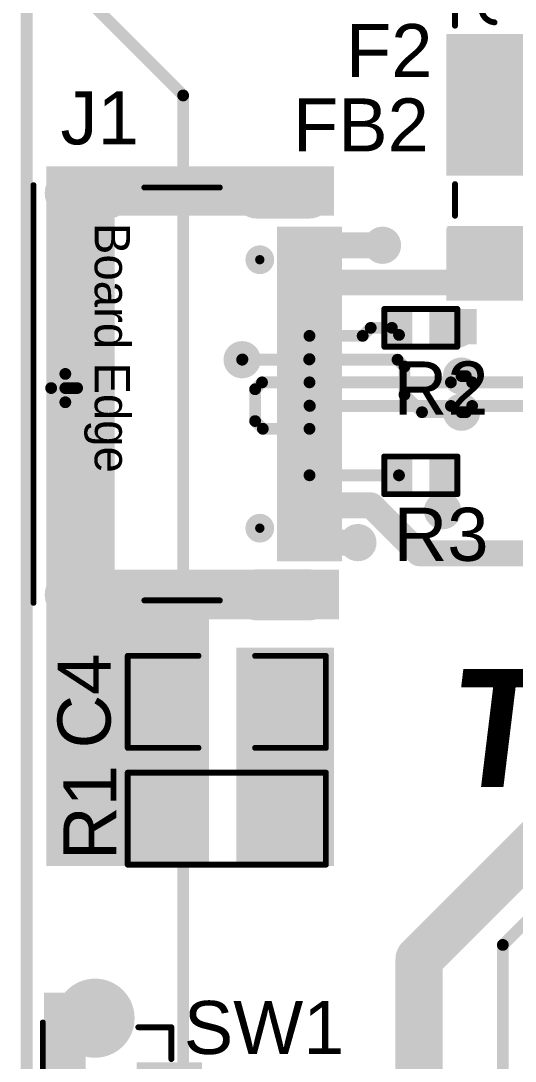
# Model space of a CAD drawing. Header units: millimetres. Extents: x -0.15 to 3.79, y -0.54 to 3.26.
# Drawn here: x -0.153 to 0.267, y 1.05 to 1.932 of the extents above; entities that cross this region are included whole.
import ezdxf

# ---------------------------------------------------------------- set-up
doc = ezdxf.new("R2010")
doc.units = ezdxf.units.MM
doc.header["$MEASUREMENT"] = 0
for name, color, linetype in [('BottomLayer', 5, 'Continuous'), ('BottomSolder', 6, 'Continuous'), ('Mechanical2', 216, 'Continuous'), ('MultiLayer', 9, 'Continuous'), ('PadHoleLayer', 156, 'Continuous'), ('TopLayer', 1, 'Continuous'), ('TopOverlay', 2, 'Continuous'), ('TopPaste', 8, 'Continuous'), ('TopSolder', 216, 'Continuous'), ('ViaHoleLayer', 16, 'Continuous')]:
    doc.layers.add(name, color=color, linetype=linetype)
doc.styles.add('Arial', font='', dxfattribs={"height": 0.2})
doc.styles.add('Calibri', font='', dxfattribs={"height": 0.2})
doc.styles.get('Arial').set_extended_font_data('Arial')
doc.styles.get('Calibri').set_extended_font_data('Calibri', italic=True, bold=True)

# ---------------------------------------------------------------- blocks, each defined once
blk = doc.blocks.new('IND_1206_2')
at = {"layer": 'TopLayer'}
for points in [[(-0.0811, 0.03583), (-0.02598, 0.03583), (-0.02598, -0.03583), (-0.0811, -0.03583)], [(0.02598, 0.03583), (0.0811, 0.03583), (0.0811, -0.03583), (0.02598, -0.03583)]]:
    blk.add_hatch(color=1, dxfattribs=at).paths.add_polyline_path(points)
at = {"layer": 'TopPaste'}
for points in [[(-0.0811, 0.03583), (-0.02598, 0.03583), (-0.02598, -0.03583), (-0.0811, -0.03583)], [(0.02598, 0.03583), (0.0811, 0.03583), (0.0811, -0.03583), (0.02598, -0.03583)]]:
    blk.add_hatch(color=8, dxfattribs=at).paths.add_polyline_path(points)
at = {"layer": 'TopSolder'}
for points in [[(-0.0851, 0.03983), (-0.02198, 0.03983), (-0.02198, -0.03983), (-0.0851, -0.03983)], [(0.02198, 0.03983), (0.0851, 0.03983), (0.0851, -0.03983), (0.02198, -0.03983)]]:
    blk.add_hatch(color=216, dxfattribs=at).paths.add_polyline_path(points)
at = {"layer": 'TopOverlay', "const_width": 0.005}
for points in [[(-0.01339, 0.03343), (0.01339, 0.03343)], [(-0.01339, -0.03343), (0.01339, -0.03343)]]:
    blk.add_lwpolyline(points, dxfattribs=at)
at = {"layer": 'TopOverlay', "const_width": 0.0025}
for points in [[(-0.01464, 0.03343, 1), (-0.01214, 0.03343, 1)], [(0.01214, 0.03343, 1), (0.01464, 0.03343, 1)], [(-0.01464, -0.03343, 1), (-0.01214, -0.03343, 1)], [(0.01214, -0.03343, 1), (0.01464, -0.03343, 1)]]:
    blk.add_lwpolyline(points, format="xyb", close=True, dxfattribs=at)
blk = doc.blocks.new('TYPE_C_31_M_12__3')
at = {"layer": 'BottomLayer'}
h = blk.add_hatch(color=5, dxfattribs=at)
edge = h.paths.add_edge_path()
edge.add_arc((-0.04429, -0.00079), 0.01772, 0, 180)
edge.add_line((-0.06201, -0.00079), (-0.06201, -0.04409))
edge.add_arc((-0.04429, -0.04409), 0.01772, 180, 360)
edge.add_line((-0.02657, -0.04409), (-0.02657, -0.00079))
h = blk.add_hatch(color=5, dxfattribs=at)
edge = h.paths.add_edge_path()
edge.add_arc((0.29626, -0.04409), 0.01772, 180, 360)
edge.add_line((0.31398, -0.04409), (0.31398, -0.00079))
edge.add_arc((0.29626, -0.00079), 0.01772, 0, 180)
edge.add_line((0.27854, -0.00079), (0.27854, -0.04409))
h = blk.add_hatch(color=5, dxfattribs=at)
edge = h.paths.add_edge_path()
edge.add_arc((-0.04429, -0.20276), 0.01772, 180, 360)
edge.add_line((-0.02657, -0.20276), (-0.02657, -0.17126))
edge.add_arc((-0.04429, -0.17126), 0.01772, 0, 180)
edge.add_line((-0.06201, -0.17126), (-0.06201, -0.20276))
h = blk.add_hatch(color=5, dxfattribs=at)
edge = h.paths.add_edge_path()
edge.add_arc((0.29626, -0.20276), 0.01772, 180, 360)
edge.add_line((0.31398, -0.20276), (0.31398, -0.17126))
edge.add_arc((0.29626, -0.17126), 0.01772, 0, 180)
edge.add_line((0.27854, -0.17126), (0.27854, -0.20276))
at = {"layer": 'BottomSolder'}
h = blk.add_hatch(color=6, dxfattribs=at)
edge = h.paths.add_edge_path()
edge.add_arc((-0.04429, -0.00079), 0.02172, 0, 180)
edge.add_line((-0.06601, -0.00079), (-0.06601, -0.04409))
edge.add_arc((-0.04429, -0.04409), 0.02172, 180, 360)
edge.add_line((-0.02257, -0.04409), (-0.02257, -0.00079))
h = blk.add_hatch(color=6, dxfattribs=at)
edge = h.paths.add_edge_path()
edge.add_arc((0.29626, -0.04409), 0.02172, 180, 360)
edge.add_line((0.31798, -0.04409), (0.31798, -0.00079))
edge.add_arc((0.29626, -0.00079), 0.02172, 0, 180)
edge.add_line((0.27454, -0.00079), (0.27454, -0.04409))
h = blk.add_hatch(color=6, dxfattribs=at)
edge = h.paths.add_edge_path()
edge.add_arc((0.0122, -0.04213), 0.004, 0, 360)
h = blk.add_hatch(color=6, dxfattribs=at)
edge = h.paths.add_edge_path()
edge.add_arc((0.23976, -0.04213), 0.004, 0, 360)
h = blk.add_hatch(color=6, dxfattribs=at)
edge = h.paths.add_edge_path()
edge.add_arc((-0.04429, -0.20276), 0.02172, 180, 360)
edge.add_line((-0.02257, -0.20276), (-0.02257, -0.17126))
edge.add_arc((-0.04429, -0.17126), 0.02172, 0, 180)
edge.add_line((-0.06601, -0.17126), (-0.06601, -0.20276))
h = blk.add_hatch(color=6, dxfattribs=at)
edge = h.paths.add_edge_path()
edge.add_arc((0.29626, -0.20276), 0.02172, 180, 360)
edge.add_line((0.31798, -0.20276), (0.31798, -0.17126))
edge.add_arc((0.29626, -0.17126), 0.02172, 0, 180)
edge.add_line((0.27454, -0.17126), (0.27454, -0.20276))
at = {"layer": 'MultiLayer'}
h = blk.add_hatch(color=9, dxfattribs=at)
edge = h.paths.add_edge_path()
edge.add_arc((-0.04429, -0.00079), 0.01772, 0, 180)
edge.add_line((-0.06201, -0.00079), (-0.06201, -0.04409))
edge.add_arc((-0.04429, -0.04409), 0.01772, 180, 360)
edge.add_line((-0.02657, -0.04409), (-0.02657, -0.00079))
h = blk.add_hatch(color=9, dxfattribs=at)
edge = h.paths.add_edge_path()
edge.add_arc((0.29626, -0.04409), 0.01772, 180, 360)
edge.add_line((0.31398, -0.04409), (0.31398, -0.00079))
edge.add_arc((0.29626, -0.00079), 0.01772, 0, 180)
edge.add_line((0.27854, -0.00079), (0.27854, -0.04409))
h = blk.add_hatch(color=9, dxfattribs=at)
edge = h.paths.add_edge_path()
edge.add_arc((-0.04429, -0.20276), 0.01772, 180, 360)
edge.add_line((-0.02657, -0.20276), (-0.02657, -0.17126))
edge.add_arc((-0.04429, -0.17126), 0.01772, 0, 180)
edge.add_line((-0.06201, -0.17126), (-0.06201, -0.20276))
h = blk.add_hatch(color=9, dxfattribs=at)
edge = h.paths.add_edge_path()
edge.add_arc((0.29626, -0.20276), 0.01772, 180, 360)
edge.add_line((0.31398, -0.20276), (0.31398, -0.17126))
edge.add_arc((0.29626, -0.17126), 0.01772, 0, 180)
edge.add_line((0.27854, -0.17126), (0.27854, -0.20276))
at = {"layer": 'PadHoleLayer'}
h = blk.add_hatch(color=156, dxfattribs=at)
edge = h.paths.add_edge_path()
edge.add_arc((-0.04429, -0.04409), 0.01181, 180, 360)
edge.add_line((-0.03248, -0.04409), (-0.03248, -0.00079))
edge.add_arc((-0.04429, -0.00079), 0.01181, 0, 180)
edge.add_line((-0.0561, -0.00079), (-0.0561, -0.04409))
h = blk.add_hatch(color=156, dxfattribs=at)
edge = h.paths.add_edge_path()
edge.add_arc((0.29626, -0.04409), 0.01181, 180, 360)
edge.add_line((0.30807, -0.04409), (0.30807, -0.00079))
edge.add_arc((0.29626, -0.00079), 0.01181, 0, 180)
edge.add_line((0.28445, -0.00079), (0.28445, -0.04409))
h = blk.add_hatch(color=156, dxfattribs=at)
edge = h.paths.add_edge_path()
edge.add_arc((0.0122, -0.04213), 0.0122, 0, 360)
h = blk.add_hatch(color=156, dxfattribs=at)
edge = h.paths.add_edge_path()
edge.add_arc((0.23976, -0.04213), 0.0122, 0, 360)
h = blk.add_hatch(color=156, dxfattribs=at)
edge = h.paths.add_edge_path()
edge.add_arc((-0.04429, -0.20276), 0.01181, 180, 360)
edge.add_line((-0.03248, -0.20276), (-0.03248, -0.17126))
edge.add_arc((-0.04429, -0.17126), 0.01181, 0, 180)
edge.add_line((-0.0561, -0.17126), (-0.0561, -0.20276))
h = blk.add_hatch(color=156, dxfattribs=at)
edge = h.paths.add_edge_path()
edge.add_arc((0.29626, -0.20276), 0.01181, 180, 360)
edge.add_line((0.30807, -0.20276), (0.30807, -0.17126))
edge.add_arc((0.29626, -0.17126), 0.01181, 0, 180)
edge.add_line((0.28445, -0.17126), (0.28445, -0.20276))
at = {"layer": 'TopLayer'}
for points in [[(-0.01181, 0.02362), (0.01181, 0.02362), (0.01181, -0.02362), (-0.01181, -0.02362)], [(0.01969, 0.02362), (0.04331, 0.02362), (0.04331, -0.02362), (0.01969, -0.02362)], [(0.05118, 0.02362), (0.06299, 0.02362), (0.06299, -0.02362), (0.05118, -0.02362)], [(0.07087, 0.02362), (0.08268, 0.02362), (0.08268, -0.02362), (0.07087, -0.02362)], [(0.09055, 0.02362), (0.10236, 0.02362), (0.10236, -0.02362), (0.09055, -0.02362)], [(0.11024, 0.02362), (0.12205, 0.02362), (0.12205, -0.02362), (0.11024, -0.02362)], [(0.14173, -0.02362), (0.12992, -0.02362), (0.12992, 0.02362), (0.14173, 0.02362)], [(0.16142, -0.02362), (0.14961, -0.02362), (0.14961, 0.02362), (0.16142, 0.02362)], [(0.1811, -0.02362), (0.16929, -0.02362), (0.16929, 0.02362), (0.1811, 0.02362)], [(0.20079, -0.02362), (0.18898, -0.02362), (0.18898, 0.02362), (0.20079, 0.02362)], [(0.23228, -0.02362), (0.20866, -0.02362), (0.20866, 0.02362), (0.23228, 0.02362)], [(0.24016, 0.02362), (0.26378, 0.02362), (0.26378, -0.02362), (0.24016, -0.02362)]]:
    blk.add_hatch(color=1, dxfattribs=at).paths.add_polyline_path(points)
h = blk.add_hatch(color=1, dxfattribs=at)
edge = h.paths.add_edge_path()
edge.add_arc((-0.04429, -0.00079), 0.01772, 0, 180)
edge.add_line((-0.06201, -0.00079), (-0.06201, -0.04409))
edge.add_arc((-0.04429, -0.04409), 0.01772, 180, 360)
edge.add_line((-0.02657, -0.04409), (-0.02657, -0.00079))
h = blk.add_hatch(color=1, dxfattribs=at)
edge = h.paths.add_edge_path()
edge.add_arc((0.29626, -0.04409), 0.01772, 180, 360)
edge.add_line((0.31398, -0.04409), (0.31398, -0.00079))
edge.add_arc((0.29626, -0.00079), 0.01772, 0, 180)
edge.add_line((0.27854, -0.00079), (0.27854, -0.04409))
h = blk.add_hatch(color=1, dxfattribs=at)
edge = h.paths.add_edge_path()
edge.add_arc((-0.04429, -0.20276), 0.01772, 180, 360)
edge.add_line((-0.02657, -0.20276), (-0.02657, -0.17126))
edge.add_arc((-0.04429, -0.17126), 0.01772, 0, 180)
edge.add_line((-0.06201, -0.17126), (-0.06201, -0.20276))
h = blk.add_hatch(color=1, dxfattribs=at)
edge = h.paths.add_edge_path()
edge.add_arc((0.29626, -0.20276), 0.01772, 180, 360)
edge.add_line((0.31398, -0.20276), (0.31398, -0.17126))
edge.add_arc((0.29626, -0.17126), 0.01772, 0, 180)
edge.add_line((0.27854, -0.17126), (0.27854, -0.20276))
at = {"layer": 'TopPaste'}
for points in [[(-0.01181, 0.02362), (0.01181, 0.02362), (0.01181, -0.02362), (-0.01181, -0.02362)], [(0.01969, 0.02362), (0.04331, 0.02362), (0.04331, -0.02362), (0.01969, -0.02362)], [(0.05118, 0.02362), (0.06299, 0.02362), (0.06299, -0.02362), (0.05118, -0.02362)], [(0.07087, 0.02362), (0.08268, 0.02362), (0.08268, -0.02362), (0.07087, -0.02362)], [(0.09055, 0.02362), (0.10236, 0.02362), (0.10236, -0.02362), (0.09055, -0.02362)], [(0.11024, 0.02362), (0.12205, 0.02362), (0.12205, -0.02362), (0.11024, -0.02362)], [(0.14173, -0.02362), (0.12992, -0.02362), (0.12992, 0.02362), (0.14173, 0.02362)], [(0.16142, -0.02362), (0.14961, -0.02362), (0.14961, 0.02362), (0.16142, 0.02362)], [(0.1811, -0.02362), (0.16929, -0.02362), (0.16929, 0.02362), (0.1811, 0.02362)], [(0.20079, -0.02362), (0.18898, -0.02362), (0.18898, 0.02362), (0.20079, 0.02362)], [(0.23228, -0.02362), (0.20866, -0.02362), (0.20866, 0.02362), (0.23228, 0.02362)], [(0.24016, 0.02362), (0.26378, 0.02362), (0.26378, -0.02362), (0.24016, -0.02362)]]:
    blk.add_hatch(color=8, dxfattribs=at).paths.add_polyline_path(points)
at = {"layer": 'TopSolder'}
for points in [[(-0.01581, 0.02762), (0.01581, 0.02762), (0.01581, -0.02762), (-0.01581, -0.02762)], [(0.01569, 0.02762), (0.04731, 0.02762), (0.04731, -0.02762), (0.01569, -0.02762)], [(0.04718, 0.02762), (0.06699, 0.02762), (0.06699, -0.02762), (0.04718, -0.02762)], [(0.06687, 0.02762), (0.08668, 0.02762), (0.08668, -0.02762), (0.06687, -0.02762)], [(0.08655, 0.02762), (0.10636, 0.02762), (0.10636, -0.02762), (0.08655, -0.02762)], [(0.10624, 0.02762), (0.12605, 0.02762), (0.12605, -0.02762), (0.10624, -0.02762)], [(0.14573, -0.02762), (0.12592, -0.02762), (0.12592, 0.02762), (0.14573, 0.02762)], [(0.16542, -0.02762), (0.14561, -0.02762), (0.14561, 0.02762), (0.16542, 0.02762)], [(0.1851, -0.02762), (0.16529, -0.02762), (0.16529, 0.02762), (0.1851, 0.02762)], [(0.20479, -0.02762), (0.18498, -0.02762), (0.18498, 0.02762), (0.20479, 0.02762)], [(0.23628, -0.02762), (0.20466, -0.02762), (0.20466, 0.02762), (0.23628, 0.02762)], [(0.23616, 0.02762), (0.26778, 0.02762), (0.26778, -0.02762), (0.23616, -0.02762)]]:
    blk.add_hatch(color=216, dxfattribs=at).paths.add_polyline_path(points)
h = blk.add_hatch(color=216, dxfattribs=at)
edge = h.paths.add_edge_path()
edge.add_arc((-0.04429, -0.00079), 0.02172, 0, 180)
edge.add_line((-0.06601, -0.00079), (-0.06601, -0.04409))
edge.add_arc((-0.04429, -0.04409), 0.02172, 180, 360)
edge.add_line((-0.02257, -0.04409), (-0.02257, -0.00079))
h = blk.add_hatch(color=216, dxfattribs=at)
edge = h.paths.add_edge_path()
edge.add_arc((0.29626, -0.04409), 0.02172, 180, 360)
edge.add_line((0.31798, -0.04409), (0.31798, -0.00079))
edge.add_arc((0.29626, -0.00079), 0.02172, 0, 180)
edge.add_line((0.27454, -0.00079), (0.27454, -0.04409))
h = blk.add_hatch(color=216, dxfattribs=at)
edge = h.paths.add_edge_path()
edge.add_arc((0.0122, -0.04213), 0.004, 0, 360)
h = blk.add_hatch(color=216, dxfattribs=at)
edge = h.paths.add_edge_path()
edge.add_arc((0.23976, -0.04213), 0.004, 0, 360)
h = blk.add_hatch(color=216, dxfattribs=at)
edge = h.paths.add_edge_path()
edge.add_arc((-0.04429, -0.20276), 0.02172, 180, 360)
edge.add_line((-0.02257, -0.20276), (-0.02257, -0.17126))
edge.add_arc((-0.04429, -0.17126), 0.02172, 0, 180)
edge.add_line((-0.06601, -0.17126), (-0.06601, -0.20276))
h = blk.add_hatch(color=216, dxfattribs=at)
edge = h.paths.add_edge_path()
edge.add_arc((0.29626, -0.20276), 0.02172, 180, 360)
edge.add_line((0.31798, -0.20276), (0.31798, -0.17126))
edge.add_arc((0.29626, -0.17126), 0.02172, 0, 180)
edge.add_line((0.27454, -0.17126), (0.27454, -0.20276))
at = {"layer": 'TopOverlay'}
for points, const_width in [([(-0.049, -0.14), (-0.049, -0.076)], 0.005), ([(0.30097, -0.14), (0.30097, -0.076)], 0.005), ([(0.121, -0.207), (0.121, -0.197)], 0.01), ([(0.121, -0.219), (0.109, -0.207)], 0.01), ([(0.133, -0.207), (0.109, -0.207)], 0.01), ([(0.121, -0.219), (0.133, -0.207)], 0.01), ([(0.30297, -0.23402), (-0.051, -0.23402)], 0.005)]:
    blk.add_lwpolyline(points, dxfattribs=dict(at, const_width=const_width))
for points, const_width in [([(-0.05025, -0.076, 1), (-0.04775, -0.076, 1)], 0.0025), ([(0.29972, -0.076, 1), (0.30222, -0.076, 1)], 0.0025), ([(-0.05025, -0.14, 1), (-0.04775, -0.14, 1)], 0.0025), ([(0.29972, -0.14, 1), (0.30222, -0.14, 1)], 0.0025), ([(0.1185, -0.197, 1), (0.1235, -0.197, 1)], 0.005), ([(0.1065, -0.207, 1), (0.1115, -0.207, 1)], 0.005), ([(0.1065, -0.207, 1), (0.1115, -0.207, 1)], 0.005), ([(0.1185, -0.207, 1), (0.1235, -0.207, 1)], 0.005), ([(0.1305, -0.207, 1), (0.1355, -0.207, 1)], 0.005), ([(0.1305, -0.207, 1), (0.1355, -0.207, 1)], 0.005), ([(0.1185, -0.219, 1), (0.1235, -0.219, 1)], 0.005), ([(0.1185, -0.219, 1), (0.1235, -0.219, 1)], 0.005), ([(-0.05225, -0.23402, 1), (-0.04975, -0.23402, 1)], 0.0025), ([(0.30172, -0.23402, 1), (0.30422, -0.23402, 1)], 0.0025)]:
    blk.add_lwpolyline(points, format="xyb", close=True, dxfattribs=dict(at, const_width=const_width))
blk.add_text('Board Edge', height=0.03, dxfattribs=at).set_placement((-0.01904, -0.18212))
blk = doc.blocks.new('R___0402_25')
at = {"layer": 'TopLayer'}
for points in [[(-0.0275, -0.0125), (-0.0275, 0.0125), (-0.0095, 0.0125), (-0.0095, -0.0125)], [(0.0095, -0.0125), (0.0095, 0.0125), (0.0275, 0.0125), (0.0275, -0.0125)]]:
    blk.add_hatch(color=1, dxfattribs=at).paths.add_polyline_path(points)
at = {"layer": 'TopPaste'}
for points in [[(-0.0275, -0.0125), (-0.0275, 0.0125), (-0.0095, 0.0125), (-0.0095, -0.0125)], [(0.0095, -0.0125), (0.0095, 0.0125), (0.0275, 0.0125), (0.0275, -0.0125)]]:
    blk.add_hatch(color=8, dxfattribs=at).paths.add_polyline_path(points)
at = {"layer": 'TopSolder'}
for points in [[(-0.02967, -0.01467), (-0.02967, 0.01467), (-0.00733, 0.01467), (-0.00733, -0.01467)], [(0.00733, -0.01467), (0.00733, 0.01467), (0.02967, 0.01467), (0.02967, -0.01467)]]:
    blk.add_hatch(color=216, dxfattribs=at).paths.add_polyline_path(points)
at = {"layer": 'TopOverlay'}
for points, const_width in [([(-0.031, 0.016), (-0.031, -0.016)], 0.005), ([(0.031, 0.016), (-0.031, 0.016)], 0.005), ([(0.031, 0.016), (0.031, -0.016)], 0.005), ([(0.031, -0.016), (-0.031, -0.016)], 0.005), ([(0.032, -0.017), (-0.032, -0.017)], 0.000127)]:
    blk.add_lwpolyline(points, dxfattribs=dict(at, const_width=const_width))
for points, const_width in [([(-0.03225, 0.016, 1), (-0.02975, 0.016, 1)], 0.0025), ([(-0.03225, 0.016, 1), (-0.02975, 0.016, 1)], 0.0025), ([(0.02975, 0.016, 1), (0.03225, 0.016, 1)], 0.0025), ([(0.02975, 0.016, 1), (0.03225, 0.016, 1)], 0.0025), ([(-0.03225, -0.016, 1), (-0.02975, -0.016, 1)], 0.0025), ([(-0.03225, -0.016, 1), (-0.02975, -0.016, 1)], 0.0025), ([(-0.03203, -0.017, 1), (-0.03197, -0.017, 1)], 0.0000635), ([(0.02975, -0.016, 1), (0.03225, -0.016, 1)], 0.0025), ([(0.02975, -0.016, 1), (0.03225, -0.016, 1)], 0.0025), ([(0.03197, -0.017, 1), (0.03203, -0.017, 1)], 0.0000635)]:
    blk.add_lwpolyline(points, format="xyb", close=True, dxfattribs=dict(at, const_width=const_width))
blk = doc.blocks.new('R___0402_26')
at = {"layer": 'TopLayer'}
for points in [[(-0.0275, -0.0125), (-0.0275, 0.0125), (-0.0095, 0.0125), (-0.0095, -0.0125)], [(0.0095, -0.0125), (0.0095, 0.0125), (0.0275, 0.0125), (0.0275, -0.0125)]]:
    blk.add_hatch(color=1, dxfattribs=at).paths.add_polyline_path(points)
at = {"layer": 'TopPaste'}
for points in [[(-0.0275, -0.0125), (-0.0275, 0.0125), (-0.0095, 0.0125), (-0.0095, -0.0125)], [(0.0095, -0.0125), (0.0095, 0.0125), (0.0275, 0.0125), (0.0275, -0.0125)]]:
    blk.add_hatch(color=8, dxfattribs=at).paths.add_polyline_path(points)
at = {"layer": 'TopSolder'}
for points in [[(-0.02967, -0.01467), (-0.02967, 0.01467), (-0.00733, 0.01467), (-0.00733, -0.01467)], [(0.00733, -0.01467), (0.00733, 0.01467), (0.02967, 0.01467), (0.02967, -0.01467)]]:
    blk.add_hatch(color=216, dxfattribs=at).paths.add_polyline_path(points)
at = {"layer": 'TopOverlay'}
for points, const_width in [([(0.031, 0.016), (-0.031, 0.016)], 0.005), ([(-0.031, 0.016), (-0.031, -0.016)], 0.005), ([(0.031, 0.016), (0.031, -0.016)], 0.005), ([(0.031, -0.016), (-0.031, -0.016)], 0.005), ([(0.032, -0.017), (-0.032, -0.017)], 0.000127)]:
    blk.add_lwpolyline(points, dxfattribs=dict(at, const_width=const_width))
for points, const_width in [([(-0.03225, 0.016, 1), (-0.02975, 0.016, 1)], 0.0025), ([(-0.03225, 0.016, 1), (-0.02975, 0.016, 1)], 0.0025), ([(0.02975, 0.016, 1), (0.03225, 0.016, 1)], 0.0025), ([(0.02975, 0.016, 1), (0.03225, 0.016, 1)], 0.0025), ([(-0.03225, -0.016, 1), (-0.02975, -0.016, 1)], 0.0025), ([(-0.03225, -0.016, 1), (-0.02975, -0.016, 1)], 0.0025), ([(-0.03203, -0.017, 1), (-0.03197, -0.017, 1)], 0.0000635), ([(0.02975, -0.016, 1), (0.03225, -0.016, 1)], 0.0025), ([(0.02975, -0.016, 1), (0.03225, -0.016, 1)], 0.0025), ([(0.03197, -0.017, 1), (0.03203, -0.017, 1)], 0.0000635)]:
    blk.add_lwpolyline(points, format="xyb", close=True, dxfattribs=dict(at, const_width=const_width))
blk = doc.blocks.new('R___1206_27')
at = {"layer": 'TopLayer'}
for points in [[(-0.08, 0.035), (-0.02, 0.035), (-0.02, -0.035), (-0.08, -0.035)], [(0.02, 0.035), (0.08, 0.035), (0.08, -0.035), (0.02, -0.035)]]:
    blk.add_hatch(color=1, dxfattribs=at).paths.add_polyline_path(points)
at = {"layer": 'TopPaste'}
for points in [[(-0.08, 0.035), (-0.02, 0.035), (-0.02, -0.035), (-0.08, -0.035)], [(0.02, 0.035), (0.08, 0.035), (0.08, -0.035), (0.02, -0.035)]]:
    blk.add_hatch(color=8, dxfattribs=at).paths.add_polyline_path(points)
at = {"layer": 'TopSolder'}
for points in [[(-0.084, 0.039), (-0.016, 0.039), (-0.016, -0.039), (-0.084, -0.039)], [(0.016, 0.039), (0.084, 0.039), (0.084, -0.039), (0.016, -0.039)]]:
    blk.add_hatch(color=216, dxfattribs=at).paths.add_polyline_path(points)
at = {"layer": 'TopOverlay', "const_width": 0.005}
for points in [[(0.084, 0.039), (-0.084, 0.039)], [(-0.084, 0.039), (-0.084, -0.039)], [(0.084, 0.039), (0.084, -0.039)], [(0.084, -0.039), (-0.084, -0.039)]]:
    blk.add_lwpolyline(points, dxfattribs=at)
at = {"layer": 'TopOverlay', "const_width": 0.0025}
for points in [[(-0.08525, 0.039, 1), (-0.08275, 0.039, 1)], [(-0.08525, 0.039, 1), (-0.08275, 0.039, 1)], [(0.08275, 0.039, 1), (0.08525, 0.039, 1)], [(0.08275, 0.039, 1), (0.08525, 0.039, 1)], [(-0.08525, -0.039, 1), (-0.08275, -0.039, 1)], [(-0.08525, -0.039, 1), (-0.08275, -0.039, 1)], [(0.08275, -0.039, 1), (0.08525, -0.039, 1)], [(0.08275, -0.039, 1), (0.08525, -0.039, 1)]]:
    blk.add_lwpolyline(points, format="xyb", close=True, dxfattribs=at)
blk = doc.blocks.new('C___1206_34')
at = {"layer": 'TopLayer'}
for points in [[(-0.08, 0.035), (-0.02, 0.035), (-0.02, -0.035), (-0.08, -0.035)], [(0.02, 0.035), (0.08, 0.035), (0.08, -0.035), (0.02, -0.035)]]:
    blk.add_hatch(color=1, dxfattribs=at).paths.add_polyline_path(points)
at = {"layer": 'TopPaste'}
for points in [[(-0.08, 0.035), (-0.02, 0.035), (-0.02, -0.035), (-0.08, -0.035)], [(0.02, 0.035), (0.08, 0.035), (0.08, -0.035), (0.02, -0.035)]]:
    blk.add_hatch(color=8, dxfattribs=at).paths.add_polyline_path(points)
at = {"layer": 'TopSolder'}
for points in [[(-0.084, 0.039), (-0.016, 0.039), (-0.016, -0.039), (-0.084, -0.039)], [(0.016, 0.039), (0.084, 0.039), (0.084, -0.039), (0.016, -0.039)]]:
    blk.add_hatch(color=216, dxfattribs=at).paths.add_polyline_path(points)
at = {"layer": 'TopOverlay', "const_width": 0.005}
for points in [[(-0.084, 0.039), (-0.024, 0.039)], [(-0.084, -0.039), (-0.084, 0.039)], [(0.024, 0.039), (0.084, 0.039)], [(0.084, -0.039), (0.084, 0.039)], [(-0.084, -0.039), (-0.024, -0.039)], [(0.024, -0.039), (0.084, -0.039)]]:
    blk.add_lwpolyline(points, dxfattribs=at)
at = {"layer": 'TopOverlay', "const_width": 0.0025}
for points in [[(-0.08525, 0.039, 1), (-0.08275, 0.039, 1)], [(-0.08525, 0.039, 1), (-0.08275, 0.039, 1)], [(-0.02525, 0.039, 1), (-0.02275, 0.039, 1)], [(0.02275, 0.039, 1), (0.02525, 0.039, 1)], [(0.08275, 0.039, 1), (0.08525, 0.039, 1)], [(0.08275, 0.039, 1), (0.08525, 0.039, 1)], [(-0.08525, -0.039, 1), (-0.08275, -0.039, 1)], [(-0.08525, -0.039, 1), (-0.08275, -0.039, 1)], [(-0.02525, -0.039, 1), (-0.02275, -0.039, 1)], [(0.02275, -0.039, 1), (0.02525, -0.039, 1)], [(0.08275, -0.039, 1), (0.08525, -0.039, 1)], [(0.08275, -0.039, 1), (0.08525, -0.039, 1)]]:
    blk.add_lwpolyline(points, format="xyb", close=True, dxfattribs=at)
blk = doc.blocks.new('YTS_B003_2A_58')
at = {"layer": 'BottomLayer'}
h = blk.add_hatch(color=5, dxfattribs=at)
edge = h.paths.add_edge_path()
edge.add_arc((-0.14764, 0.0187), 0.02953, 0, 360)
h = blk.add_hatch(color=5, dxfattribs=at)
edge = h.paths.add_edge_path()
edge.add_arc((0.14764, 0.0187), 0.02953, 0, 360)
at = {"layer": 'BottomSolder'}
h = blk.add_hatch(color=6, dxfattribs=at)
edge = h.paths.add_edge_path()
edge.add_arc((-0.14764, 0.0187), 0.03353, 0, 360)
h = blk.add_hatch(color=6, dxfattribs=at)
edge = h.paths.add_edge_path()
edge.add_arc((0.14764, 0.0187), 0.03353, 0, 360)
h = blk.add_hatch(color=6, dxfattribs=at)
edge = h.paths.add_edge_path()
edge.add_arc((-0.04528, 0.00689), 0.004, 0, 360)
h = blk.add_hatch(color=6, dxfattribs=at)
edge = h.paths.add_edge_path()
edge.add_arc((0.04528, 0.00689), 0.004, 0, 360)
at = {"layer": 'MultiLayer'}
h = blk.add_hatch(color=9, dxfattribs=at)
edge = h.paths.add_edge_path()
edge.add_arc((-0.14764, 0.0187), 0.02953, 0, 360)
h = blk.add_hatch(color=9, dxfattribs=at)
edge = h.paths.add_edge_path()
edge.add_arc((0.14764, 0.0187), 0.02953, 0, 360)
at = {"layer": 'PadHoleLayer'}
h = blk.add_hatch(color=156, dxfattribs=at)
edge = h.paths.add_edge_path()
edge.add_arc((-0.14764, 0.0187), 0.01575, 0, 360)
h = blk.add_hatch(color=156, dxfattribs=at)
edge = h.paths.add_edge_path()
edge.add_arc((0.14764, 0.0187), 0.01575, 0, 360)
h = blk.add_hatch(color=156, dxfattribs=at)
edge = h.paths.add_edge_path()
edge.add_arc((-0.04528, 0.00689), 0.01772, 0, 360)
h = blk.add_hatch(color=156, dxfattribs=at)
edge = h.paths.add_edge_path()
edge.add_arc((0.04528, 0.00689), 0.01772, 0, 360)
at = {"layer": 'TopLayer'}
for points in [[(-0.16535, 0.05807), (-0.1063, 0.05807), (-0.1063, 0.03051), (-0.16535, 0.03051)], [(0.1063, 0.05807), (0.16535, 0.05807), (0.16535, 0.03051), (0.1063, 0.03051)], [(-0.05906, -0.06791), (-0.1063, -0.06791), (-0.1063, -0.02067), (-0.05906, -0.02067)], [(0.05906, -0.02067), (0.1063, -0.02067), (0.1063, -0.06791), (0.05906, -0.06791)]]:
    blk.add_hatch(color=1, dxfattribs=at).paths.add_polyline_path(points)
h = blk.add_hatch(color=1, dxfattribs=at)
edge = h.paths.add_edge_path()
edge.add_arc((-0.14764, 0.0187), 0.02953, 0, 360)
h = blk.add_hatch(color=1, dxfattribs=at)
edge = h.paths.add_edge_path()
edge.add_arc((0.14764, 0.0187), 0.02953, 0, 360)
at = {"layer": 'TopPaste'}
for points in [[(-0.16535, 0.05807), (-0.1063, 0.05807), (-0.1063, 0.03051), (-0.16535, 0.03051)], [(0.1063, 0.05807), (0.16535, 0.05807), (0.16535, 0.03051), (0.1063, 0.03051)], [(-0.05906, -0.06791), (-0.1063, -0.06791), (-0.1063, -0.02067), (-0.05906, -0.02067)], [(0.05906, -0.02067), (0.1063, -0.02067), (0.1063, -0.06791), (0.05906, -0.06791)]]:
    blk.add_hatch(color=8, dxfattribs=at).paths.add_polyline_path(points)
at = {"layer": 'TopSolder'}
for points in [[(-0.16935, 0.06207), (-0.1023, 0.06207), (-0.1023, 0.02651), (-0.16935, 0.02651)], [(0.1023, 0.06207), (0.16935, 0.06207), (0.16935, 0.02651), (0.1023, 0.02651)], [(-0.05506, -0.07191), (-0.1103, -0.07191), (-0.1103, -0.01667), (-0.05506, -0.01667)], [(0.05506, -0.01667), (0.1103, -0.01667), (0.1103, -0.07191), (0.05506, -0.07191)]]:
    blk.add_hatch(color=216, dxfattribs=at).paths.add_polyline_path(points)
h = blk.add_hatch(color=216, dxfattribs=at)
edge = h.paths.add_edge_path()
edge.add_arc((-0.14764, 0.0187), 0.03353, 0, 360)
h = blk.add_hatch(color=216, dxfattribs=at)
edge = h.paths.add_edge_path()
edge.add_arc((0.14764, 0.0187), 0.03353, 0, 360)
h = blk.add_hatch(color=216, dxfattribs=at)
edge = h.paths.add_edge_path()
edge.add_arc((-0.04528, 0.00689), 0.004, 0, 360)
h = blk.add_hatch(color=216, dxfattribs=at)
edge = h.paths.add_edge_path()
edge.add_arc((0.04528, 0.00689), 0.004, 0, 360)
at = {"layer": 'TopOverlay'}
for points, const_width in [([(-0.145, 0.063), (0.144, 0.063)], 0.005), ([(-0.14, -0.018), (-0.14, -0.046)], 0.005), ([(0.14, -0.018), (0.14, -0.046)], 0.005), ([(-0.14, -0.046), (-0.113, -0.046)], 0.005), ([(0.113, -0.046), (0.14, -0.046)], 0.005), ([(-0.122, -0.054), (-0.116, -0.06)], 0.00787), ([(-0.122, -0.054), (-0.122, -0.066)], 0.00787), ([(-0.116, -0.06), (-0.122, -0.066)], 0.00787)]:
    blk.add_lwpolyline(points, dxfattribs=dict(at, const_width=const_width))
for points, const_width in [([(-0.14625, 0.063, 1), (-0.14375, 0.063, 1)], 0.0025), ([(0.14275, 0.063, 1), (0.14525, 0.063, 1)], 0.0025), ([(-0.14125, -0.018, 1), (-0.13875, -0.018, 1)], 0.0025), ([(0.13875, -0.018, 1), (0.14125, -0.018, 1)], 0.0025), ([(-0.14125, -0.046, 1), (-0.13875, -0.046, 1)], 0.0025), ([(-0.14125, -0.046, 1), (-0.13875, -0.046, 1)], 0.0025), ([(-0.11425, -0.046, 1), (-0.11175, -0.046, 1)], 0.0025), ([(0.11175, -0.046, 1), (0.11425, -0.046, 1)], 0.0025), ([(0.13875, -0.046, 1), (0.14125, -0.046, 1)], 0.0025), ([(0.13875, -0.046, 1), (0.14125, -0.046, 1)], 0.0025), ([(-0.12397, -0.054, 1), (-0.12003, -0.054, 1)], 0.00394), ([(-0.12397, -0.054, 1), (-0.12003, -0.054, 1)], 0.00394), ([(-0.11797, -0.06, 1), (-0.11403, -0.06, 1)], 0.00394), ([(-0.11797, -0.06, 1), (-0.11403, -0.06, 1)], 0.00394), ([(-0.12397, -0.066, 1), (-0.12003, -0.066, 1)], 0.00394), ([(-0.12397, -0.066, 1), (-0.12003, -0.066, 1)], 0.00394)]:
    blk.add_lwpolyline(points, format="xyb", close=True, dxfattribs=dict(at, const_width=const_width))
blk = doc.blocks.new('F____1206__3216_M_______150')
at = {"layer": 'TopLayer'}
for points in [[(-0.08102, 0.03583), (-0.03929, 0.03583), (-0.03929, -0.03583), (-0.08102, -0.03583)], [(0.03929, 0.03583), (0.08102, 0.03583), (0.08102, -0.03583), (0.03929, -0.03583)]]:
    blk.add_hatch(color=1, dxfattribs=at).paths.add_polyline_path(points)
at = {"layer": 'TopPaste'}
for points in [[(-0.08102, 0.03583), (-0.03929, 0.03583), (-0.03929, -0.03583), (-0.08102, -0.03583)], [(0.03929, 0.03583), (0.08102, 0.03583), (0.08102, -0.03583), (0.03929, -0.03583)]]:
    blk.add_hatch(color=8, dxfattribs=at).paths.add_polyline_path(points)
at = {"layer": 'TopSolder'}
for points in [[(-0.08502, 0.03983), (-0.03529, 0.03983), (-0.03529, -0.03983), (-0.08502, -0.03983)], [(0.03529, 0.03983), (0.08502, 0.03983), (0.08502, -0.03983), (0.03529, -0.03983)]]:
    blk.add_hatch(color=216, dxfattribs=at).paths.add_polyline_path(points)
at = {"layer": 'TopOverlay', "const_width": 0.005}
for points in [[(-0.02677, 0.03343), (0.02677, 0.03343)], [(-0.02677, -0.03343), (0.02677, -0.03343)]]:
    blk.add_lwpolyline(points, dxfattribs=at)
at = {"layer": 'TopOverlay', "const_width": 0.0025}
for points in [[(-0.02802, 0.03343, 1), (-0.02552, 0.03343, 1)], [(0.02552, 0.03343, 1), (0.02802, 0.03343, 1)], [(-0.02521, -0.00008, 1), (-0.02271, -0.00008, 1)], [(-0.00125, -0.001, 1), (0.00125, -0.001, 1)], [(-0.00125, -0.001, 1), (0.00125, -0.001, 1)], [(0.02275, -0.001, 1), (0.02525, -0.001, 1)], [(-0.02802, -0.03343, 1), (-0.02552, -0.03343, 1)], [(0.02552, -0.03343, 1), (0.02802, -0.03343, 1)]]:
    blk.add_lwpolyline(points, format="xyb", close=True, dxfattribs=at)
at = {"layer": 'TopOverlay', "const_width": 0.005}
for points in [[(-0.02396, -0.00008, -0.962331), (0, -0.001)], [(0.024, -0.001, -1), (0, -0.001)]]:
    blk.add_lwpolyline(points, format="xyb", dxfattribs=at)

msp = doc.modelspace()

# ---------------------------------------------------------------- hatches: boundary and pattern name
at = {"layer": 'BottomLayer'}
h = msp.add_hatch(color=5, dxfattribs=at)
edge = h.paths.add_edge_path()
edge.add_arc((0.154, 1.742), 0.01181, 0, 360)
h = msp.add_hatch(color=5, dxfattribs=at)
edge = h.paths.add_edge_path()
edge.add_arc((0.2175, 1.671), 0.01181, 0, 360)
h = msp.add_hatch(color=5, dxfattribs=at)
edge = h.paths.add_edge_path()
edge.add_arc((0.035, 1.645), 0.01181, 0, 360)
h = msp.add_hatch(color=5, dxfattribs=at)
edge = h.paths.add_edge_path()
edge.add_arc((0.221, 1.63113), 0.01181, 0, 360)
h = msp.add_hatch(color=5, dxfattribs=at)
edge = h.paths.add_edge_path()
edge.add_arc((0.221, 1.60051), 0.01181, 0, 360)
h = msp.add_hatch(color=5, dxfattribs=at)
edge = h.paths.add_edge_path()
edge.add_arc((0.205, 1.517), 0.01181, 0, 360)
h = msp.add_hatch(color=5, dxfattribs=at)
edge = h.paths.add_edge_path()
edge.add_arc((0.13313, 1.48999), 0.01181, 0, 360)
h = msp.add_hatch(color=5, dxfattribs=at)
edge = h.paths.add_edge_path()
edge.add_arc((0.055, 1.308), 0.01181, 0, 360)
h = msp.add_hatch(color=5, dxfattribs=at)
edge = h.paths.add_edge_path()
edge.add_arc((0.091, 1.308), 0.01181, 0, 360)
at = {"layer": 'BottomSolder'}
h = msp.add_hatch(color=6, dxfattribs=at)
edge = h.paths.add_edge_path()
edge.add_arc((0.154, 1.742), 0.01581, 0, 360)
h = msp.add_hatch(color=6, dxfattribs=at)
edge = h.paths.add_edge_path()
edge.add_arc((0.2175, 1.671), 0.01581, 0, 360)
h = msp.add_hatch(color=6, dxfattribs=at)
edge = h.paths.add_edge_path()
edge.add_arc((0.035, 1.645), 0.01581, 0, 360)
h = msp.add_hatch(color=6, dxfattribs=at)
edge = h.paths.add_edge_path()
edge.add_arc((0.221, 1.63113), 0.01581, 0, 360)
h = msp.add_hatch(color=6, dxfattribs=at)
edge = h.paths.add_edge_path()
edge.add_arc((0.221, 1.60051), 0.01581, 0, 360)
h = msp.add_hatch(color=6, dxfattribs=at)
edge = h.paths.add_edge_path()
edge.add_arc((0.205, 1.517), 0.01581, 0, 360)
h = msp.add_hatch(color=6, dxfattribs=at)
edge = h.paths.add_edge_path()
edge.add_arc((0.13313, 1.48999), 0.01581, 0, 360)
h = msp.add_hatch(color=6, dxfattribs=at)
edge = h.paths.add_edge_path()
edge.add_arc((0.055, 1.308), 0.01581, 0, 360)
h = msp.add_hatch(color=6, dxfattribs=at)
edge = h.paths.add_edge_path()
edge.add_arc((0.091, 1.308), 0.01581, 0, 360)
at = {"layer": 'TopLayer'}
for points in [[(0.208, 1.83399), (0.291, 1.83399), (0.291, 1.921), (0.208, 1.921)], [(0.208, 1.801), (0.337, 1.801), (0.337, 1.862), (0.208, 1.862)], [(-0.131, 1.767), (0.113, 1.767), (0.113, 1.809), (-0.131, 1.809)], [(-0.131, 1.43834), (-0.07298, 1.43834), (-0.07298, 1.785), (-0.131, 1.785)], [(0.208, 1.695), (0.392, 1.695), (0.392, 1.757), (0.208, 1.757)], [(0.195, 1.658), (0.23381, 1.658), (0.23381, 1.688), (0.195, 1.688)], [(-0.131, 1.425), (0.117, 1.425), (0.117, 1.467), (-0.131, 1.467)], [(-0.131, 1.216), (0.007, 1.216), (0.007, 1.467), (-0.131, 1.467)], [(0.03, 1.216), (0.113, 1.216), (0.113, 1.401), (0.03, 1.401)]]:
    msp.add_hatch(color=1, dxfattribs=at).paths.add_polyline_path(points)
h = msp.add_hatch(color=1, dxfattribs=at)
edge = h.paths.add_edge_path()
edge.add_arc((0.154, 1.742), 0.01181, 0, 360)
h = msp.add_hatch(color=1, dxfattribs=at)
edge = h.paths.add_edge_path()
edge.add_arc((0.2175, 1.671), 0.01181, 0, 360)
h = msp.add_hatch(color=1, dxfattribs=at)
edge = h.paths.add_edge_path()
edge.add_arc((0.035, 1.645), 0.01181, 0, 360)
h = msp.add_hatch(color=1, dxfattribs=at)
edge = h.paths.add_edge_path()
edge.add_arc((0.221, 1.63113), 0.01181, 0, 360)
h = msp.add_hatch(color=1, dxfattribs=at)
edge = h.paths.add_edge_path()
edge.add_arc((0.221, 1.60051), 0.01181, 0, 360)
h = msp.add_hatch(color=1, dxfattribs=at)
edge = h.paths.add_edge_path()
edge.add_arc((0.205, 1.517), 0.01181, 0, 360)
h = msp.add_hatch(color=1, dxfattribs=at)
edge = h.paths.add_edge_path()
edge.add_arc((0.13313, 1.48999), 0.01181, 0, 360)
h = msp.add_hatch(color=1, dxfattribs=at)
edge = h.paths.add_edge_path()
edge.add_arc((0.055, 1.308), 0.01181, 0, 360)
h = msp.add_hatch(color=1, dxfattribs=at)
edge = h.paths.add_edge_path()
edge.add_arc((0.091, 1.308), 0.01181, 0, 360)
at = {"layer": 'TopSolder'}
h = msp.add_hatch(color=216, dxfattribs=at)
edge = h.paths.add_edge_path()
edge.add_arc((0.154, 1.742), 0.01581, 0, 360)
h = msp.add_hatch(color=216, dxfattribs=at)
edge = h.paths.add_edge_path()
edge.add_arc((0.2175, 1.671), 0.01581, 0, 360)
h = msp.add_hatch(color=216, dxfattribs=at)
edge = h.paths.add_edge_path()
edge.add_arc((0.035, 1.645), 0.01581, 0, 360)
h = msp.add_hatch(color=216, dxfattribs=at)
edge = h.paths.add_edge_path()
edge.add_arc((0.221, 1.63113), 0.01581, 0, 360)
h = msp.add_hatch(color=216, dxfattribs=at)
edge = h.paths.add_edge_path()
edge.add_arc((0.221, 1.60051), 0.01581, 0, 360)
h = msp.add_hatch(color=216, dxfattribs=at)
edge = h.paths.add_edge_path()
edge.add_arc((0.205, 1.517), 0.01581, 0, 360)
h = msp.add_hatch(color=216, dxfattribs=at)
edge = h.paths.add_edge_path()
edge.add_arc((0.13313, 1.48999), 0.01581, 0, 360)
h = msp.add_hatch(color=216, dxfattribs=at)
edge = h.paths.add_edge_path()
edge.add_arc((0.055, 1.308), 0.01581, 0, 360)
h = msp.add_hatch(color=216, dxfattribs=at)
edge = h.paths.add_edge_path()
edge.add_arc((0.091, 1.308), 0.01581, 0, 360)
at = {"layer": 'ViaHoleLayer'}
h = msp.add_hatch(color=16, dxfattribs=at)
edge = h.paths.add_edge_path()
edge.add_arc((0.154, 1.742), 0.00591, 0, 360)
h = msp.add_hatch(color=16, dxfattribs=at)
edge = h.paths.add_edge_path()
edge.add_arc((0.2175, 1.671), 0.00591, 0, 360)
h = msp.add_hatch(color=16, dxfattribs=at)
edge = h.paths.add_edge_path()
edge.add_arc((0.035, 1.645), 0.00591, 0, 360)
h = msp.add_hatch(color=16, dxfattribs=at)
edge = h.paths.add_edge_path()
edge.add_arc((0.221, 1.63113), 0.00591, 0, 360)
h = msp.add_hatch(color=16, dxfattribs=at)
edge = h.paths.add_edge_path()
edge.add_arc((0.221, 1.60051), 0.00591, 0, 360)
h = msp.add_hatch(color=16, dxfattribs=at)
edge = h.paths.add_edge_path()
edge.add_arc((0.205, 1.517), 0.00591, 0, 360)
h = msp.add_hatch(color=16, dxfattribs=at)
edge = h.paths.add_edge_path()
edge.add_arc((0.13313, 1.48999), 0.00591, 0, 360)
h = msp.add_hatch(color=16, dxfattribs=at)
edge = h.paths.add_edge_path()
edge.add_arc((0.055, 1.308), 0.00591, 0, 360)
h = msp.add_hatch(color=16, dxfattribs=at)
edge = h.paths.add_edge_path()
edge.add_arc((0.091, 1.308), 0.00591, 0, 360)

# ---------------------------------------------------------------- linework, layer by layer
at = {"layer": 'BottomLayer', "const_width": 0.01}
for points in [[(-0.104, 1.958), (-0.015, 1.869)], [(-0.015, 0.755), (-0.015, 1.869)], [(0.035, 1.645), (0.16675, 1.645)], [(0.16675, 1.645), (0.17261, 1.63914)], [(0.17261, 1.61539), (0.17261, 1.63914)], [(0.221, 1.63113), (0.22469, 1.63113)], [(0.22469, 1.63113), (0.23, 1.62582)], [(0.23, 1.62582), (0.34582, 1.62582)], [(0.17261, 1.61539), (0.18749, 1.60051)], [(0.18749, 1.60051), (0.221, 1.60051)], [(0.221, 1.60051), (0.22469, 1.60051)], [(0.22469, 1.60051), (0.23, 1.60582)], [(0.23, 1.60582), (0.3541, 1.60582)]]:
    msp.add_lwpolyline(points, dxfattribs=at)
at = {"layer": 'BottomLayer', "const_width": 0.005}
for points in [[(-0.0175, 1.869, 1), (-0.0125, 1.869, 1)], [(-0.0175, 1.869, 1), (-0.0125, 1.869, 1)], [(0.0325, 1.645, 1), (0.0375, 1.645, 1)], [(0.16425, 1.645, 1), (0.16925, 1.645, 1)], [(0.16425, 1.645, 1), (0.16925, 1.645, 1)], [(0.17011, 1.63914, 1), (0.17511, 1.63914, 1)], [(0.17011, 1.63914, 1), (0.17511, 1.63914, 1)], [(0.2185, 1.63113, 1), (0.2235, 1.63113, 1)], [(0.22219, 1.63113, 1), (0.22719, 1.63113, 1)], [(0.22219, 1.63113, 1), (0.22719, 1.63113, 1)], [(0.2275, 1.62582, 1), (0.2325, 1.62582, 1)], [(0.2275, 1.62582, 1), (0.2325, 1.62582, 1)], [(0.17011, 1.61539, 1), (0.17511, 1.61539, 1)], [(0.17011, 1.61539, 1), (0.17511, 1.61539, 1)], [(0.18499, 1.60051, 1), (0.18999, 1.60051, 1)], [(0.18499, 1.60051, 1), (0.18999, 1.60051, 1)], [(0.2185, 1.60051, 1), (0.2235, 1.60051, 1)], [(0.2185, 1.60051, 1), (0.2235, 1.60051, 1)], [(0.22219, 1.60051, 1), (0.22719, 1.60051, 1)], [(0.22219, 1.60051, 1), (0.22719, 1.60051, 1)], [(0.2275, 1.60582, 1), (0.2325, 1.60582, 1)], [(0.2275, 1.60582, 1), (0.2325, 1.60582, 1)]]:
    msp.add_lwpolyline(points, format="xyb", close=True, dxfattribs=at)
at = {"layer": 'Mechanical2', "const_width": 0.01}
msp.add_lwpolyline([(-0.14764, -0.49213), (-0.14764, 2.97244)], dxfattribs=at)
at = {"layer": 'TopLayer'}
for points, const_width in [([(0.256, 1.149), (1.008, 1.901)], 0.01), ([(0.09211, 1.74196), (0.09213, 1.74198)], 0.022), ([(0.09213, 1.74198), (0.15398, 1.74198)], 0.022), ([(0.15398, 1.74198), (0.154, 1.742)], 0.022), ([(0.23245, 1.71046), (0.24889, 1.72691)], 0.022), ([(0.09211, 1.71046), (0.23245, 1.71046)], 0.022), ([(0.13719, 1.66519), (0.144, 1.672)], 0.01), ([(0.144, 1.672), (0.162, 1.672)], 0.01), ([(0.162, 1.672), (0.168, 1.666)], 0.01), ([(0.09211, 1.66519), (0.13719, 1.66519)], 0.01), ([(0.035, 1.645), (0.03525, 1.64525)], 0.01), ([(0.03525, 1.64525), (0.09186, 1.64525)], 0.01), ([(0.09186, 1.64525), (0.09211, 1.6455)], 0.01), ([(0.046, 1.61996), (0.05186, 1.62582)], 0.01), ([(0.046, 1.593), (0.046, 1.61996)], 0.01), ([(0.05186, 1.62582), (0.09211, 1.62582)], 0.01), ([(0.09211, 1.62582), (0.212, 1.62582)], 0.01), ([(0.23, 1.62582), (0.31087, 1.62582)], 0.01), ([(0.185, 1.137), (0.647, 1.599)], 0.04), ([(0.09211, 1.60613), (0.09243, 1.60582)], 0.01), ([(0.09243, 1.60582), (0.212, 1.60582)], 0.01), ([(0.23, 1.60582), (0.31101, 1.60582)], 0.01), ([(0.046, 1.593), (0.05255, 1.58645)], 0.01), ([(0.05255, 1.58645), (0.09211, 1.58645)], 0.01), ([(0.09211, 1.54708), (0.09215, 1.54704)], 0.01), ([(0.09215, 1.54704), (0.16796, 1.54704)], 0.01), ([(0.16796, 1.54704), (0.168, 1.547)], 0.01), ([(0.205, 1.517), (0.205, 1.547)], 0.016), ([(0.09211, 1.52149), (0.14451, 1.52149)], 0.022), ([(0.14451, 1.52149), (0.185, 1.481)], 0.022), ([(0.09211, 1.48999), (0.13051, 1.48999)], 0.022), ([(0.185, 1.481), (0.462, 1.481)], 0.022), ([(0.185, 0.936), (0.185, 1.137)], 0.04), ([(0.256, 0.923), (0.256, 1.149)], 0.01)]:
    msp.add_lwpolyline(points, dxfattribs=dict(at, const_width=const_width))
for points, const_width in [([(0.08661, 1.74196, 1), (0.09761, 1.74196, 1)], 0.011), ([(0.08663, 1.74198, 1), (0.09763, 1.74198, 1)], 0.011), ([(0.08663, 1.74198, 1), (0.09763, 1.74198, 1)], 0.011), ([(0.14848, 1.74198, 1), (0.15948, 1.74198, 1)], 0.011), ([(0.14848, 1.74198, 1), (0.15948, 1.74198, 1)], 0.011), ([(0.1485, 1.742, 1), (0.1595, 1.742, 1)], 0.011), ([(0.24339, 1.72691, 1), (0.25439, 1.72691, 1)], 0.011), ([(0.08661, 1.71046, 1), (0.09761, 1.71046, 1)], 0.011), ([(0.22695, 1.71046, 1), (0.23795, 1.71046, 1)], 0.011), ([(0.22695, 1.71046, 1), (0.23795, 1.71046, 1)], 0.011), ([(0.1415, 1.672, 1), (0.1465, 1.672, 1)], 0.005), ([(0.1415, 1.672, 1), (0.1465, 1.672, 1)], 0.005), ([(0.1595, 1.672, 1), (0.1645, 1.672, 1)], 0.005), ([(0.1595, 1.672, 1), (0.1645, 1.672, 1)], 0.005), ([(0.08961, 1.66519, 1), (0.09461, 1.66519, 1)], 0.005), ([(0.13469, 1.66519, 1), (0.13969, 1.66519, 1)], 0.005), ([(0.13469, 1.66519, 1), (0.13969, 1.66519, 1)], 0.005), ([(0.1655, 1.666, 1), (0.1705, 1.666, 1)], 0.005), ([(0.0325, 1.645, 1), (0.0375, 1.645, 1)], 0.005), ([(0.03275, 1.64525, 1), (0.03775, 1.64525, 1)], 0.005), ([(0.03275, 1.64525, 1), (0.03775, 1.64525, 1)], 0.005), ([(0.08936, 1.64525, 1), (0.09436, 1.64525, 1)], 0.005), ([(0.08936, 1.64525, 1), (0.09436, 1.64525, 1)], 0.005), ([(0.08961, 1.6455, 1), (0.09461, 1.6455, 1)], 0.005), ([(0.0435, 1.61996, 1), (0.0485, 1.61996, 1)], 0.005), ([(0.0435, 1.61996, 1), (0.0485, 1.61996, 1)], 0.005), ([(0.04936, 1.62582, 1), (0.05436, 1.62582, 1)], 0.005), ([(0.04936, 1.62582, 1), (0.05436, 1.62582, 1)], 0.005), ([(0.08961, 1.62582, 1), (0.09461, 1.62582, 1)], 0.005), ([(0.08961, 1.62582, 1), (0.09461, 1.62582, 1)], 0.005), ([(0.2095, 1.62582, 1), (0.2145, 1.62582, 1)], 0.005), ([(0.2275, 1.62582, 1), (0.2325, 1.62582, 1)], 0.005), ([(0.08961, 1.60613, 1), (0.09461, 1.60613, 1)], 0.005), ([(0.08993, 1.60582, 1), (0.09493, 1.60582, 1)], 0.005), ([(0.08993, 1.60582, 1), (0.09493, 1.60582, 1)], 0.005), ([(0.2095, 1.60582, 1), (0.2145, 1.60582, 1)], 0.005), ([(0.2275, 1.60582, 1), (0.2325, 1.60582, 1)], 0.005), ([(0.0435, 1.593, 1), (0.0485, 1.593, 1)], 0.005), ([(0.0435, 1.593, 1), (0.0485, 1.593, 1)], 0.005), ([(0.05005, 1.58645, 1), (0.05505, 1.58645, 1)], 0.005), ([(0.05005, 1.58645, 1), (0.05505, 1.58645, 1)], 0.005), ([(0.08961, 1.58645, 1), (0.09461, 1.58645, 1)], 0.005), ([(0.08961, 1.54708, 1), (0.09461, 1.54708, 1)], 0.005), ([(0.08965, 1.54704, 1), (0.09465, 1.54704, 1)], 0.005), ([(0.08965, 1.54704, 1), (0.09465, 1.54704, 1)], 0.005), ([(0.16546, 1.54704, 1), (0.17046, 1.54704, 1)], 0.005), ([(0.16546, 1.54704, 1), (0.17046, 1.54704, 1)], 0.005), ([(0.201, 1.547, 1), (0.209, 1.547, 1)], 0.008), ([(0.1655, 1.547, 1), (0.1705, 1.547, 1)], 0.005), ([(0.08661, 1.52149, 1), (0.09761, 1.52149, 1)], 0.011), ([(0.13901, 1.52149, 1), (0.15001, 1.52149, 1)], 0.011), ([(0.13901, 1.52149, 1), (0.15001, 1.52149, 1)], 0.011), ([(0.201, 1.517, 1), (0.209, 1.517, 1)], 0.008), ([(0.08661, 1.48999, 1), (0.09761, 1.48999, 1)], 0.011), ([(0.12501, 1.48999, 1), (0.13601, 1.48999, 1)], 0.011), ([(0.1795, 1.481, 1), (0.1905, 1.481, 1)], 0.011), ([(0.1795, 1.481, 1), (0.1905, 1.481, 1)], 0.011), ([(0.175, 1.137, 1), (0.195, 1.137, 1)], 0.02), ([(0.175, 1.137, 1), (0.195, 1.137, 1)], 0.02), ([(0.2535, 1.149, 1), (0.2585, 1.149, 1)], 0.005), ([(0.2535, 1.149, 1), (0.2585, 1.149, 1)], 0.005)]:
    msp.add_lwpolyline(points, format="xyb", close=True, dxfattribs=dict(at, const_width=const_width))

# ---------------------------------------------------------------- block references
for name, p, rotation in [('F____1206__3216_M_______150', (0.24889, 1.95491), 90), ('IND_1206_2', (0.24889, 1.78045), 90), ('TYPE_C_31_M_12__3', (0.09211, 1.74196), 270), ('R___0402_26', (0.1865, 1.672), 180), ('R___0402_25', (0.1865, 1.547), 180), ('R___1206_27', (0.022, 1.256), 180), ('YTS_B003_2A_58', (-0.071, 0.93923), 90)]:
    msp.add_blockref(name, p, dxfattribs=dict(rotation=rotation))
msp.add_blockref('C___1206_34', (0.022, 1.355))

# ---------------------------------------------------------------- texts
at = {"layer": 'TopOverlay', "style": 'Arial'}
for s, p in [('F2', (0.123, 1.88451)), ('J1', (-0.11899, 1.82751)), ('FB2', (0.07802, 1.82151)), ('R2', (0.16351, 1.59851)), ('R3', (0.16351, 1.47451)), ('SW1', (-0.01448, 1.05651))]:
    msp.add_text(s, height=0.045, dxfattribs=at).set_placement(p)
at = {"layer": 'TopOverlay'}
for s, height, rotation, style, p in [('C4', 0.045, 90, 'Arial', (-0.07651, 1.31551)), ('Thermostat', 0.1, 360, 'Calibri', (0.213, 1.28288)), ('R1', 0.045, 90, 'Arial', (-0.07151, 1.22101))]:
    msp.add_text(s, height=height, rotation=rotation, dxfattribs=dict(at, style=style)).set_placement(p)

doc.saveas('drawing.dxf')
